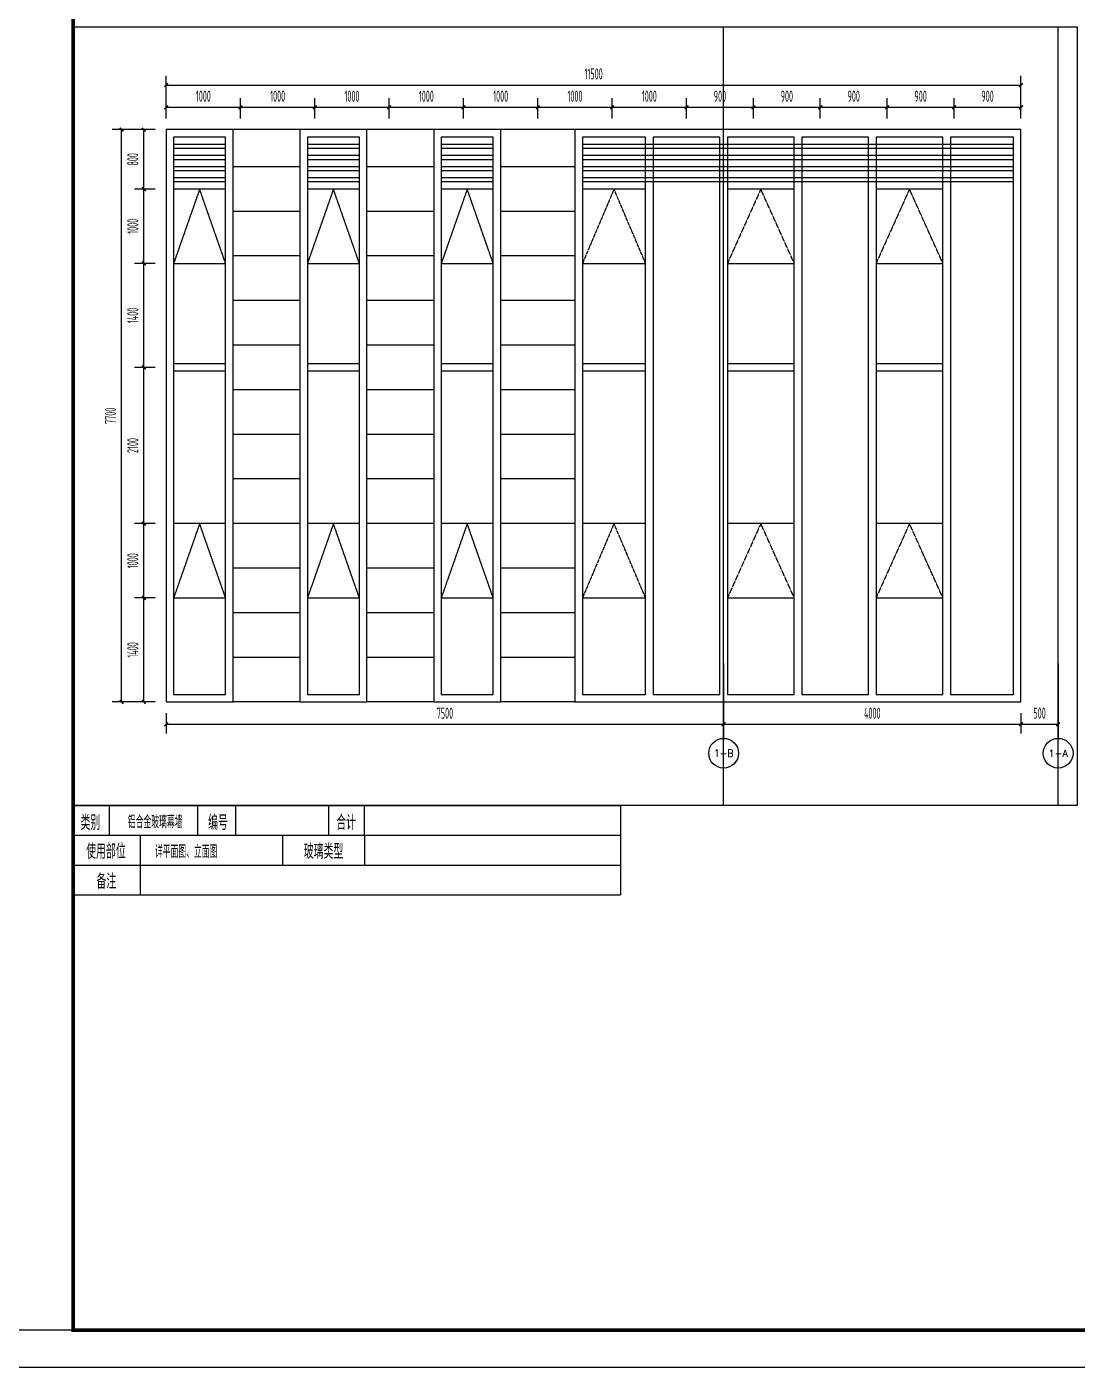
# Model space of a CAD drawing. Header units: millimetres. Extents: x 0 to 84100, y 0 to 29700.
# Drawn here: x 42675 to 56806, y 0 to 18033 of the extents above; entities that cross this region are included whole.
import ezdxf
from ezdxf.enums import TextEntityAlignment as Align

# ---------------------------------------------------------------- set-up
doc = ezdxf.new("R2010")
doc.units = ezdxf.units.MM
doc.linetypes.add('DASH', pattern=[0.35, 0.25, -0.1])
doc.linetypes.add('DOTE', pattern=[2.42, 2, -0.2, 0.02, -0.2])
for name, color, linetype in [('A-ANNO-DIMS2', 94, 'Continuous'), ('A-ANNO-SYMB', 3, 'Continuous'), ('A-AXIS', 1, 'Continuous'), ('A-AXIS-DIMS', 3, 'Continuous'), ('A-AXIS-TEXT', 7, 'Continuous'), ('A-DETL-LIN2', 7, 'Continuous'), ('A-ELEV-HATC', 8, 'Continuous'), ('A-TEXT', 7, 'Continuous'), ('A-WALL-PATT', 252, 'Continuous'), ('A-WIN', 4, 'Continuous'), ('LAYER3', 7, 'Continuous'), ('TEXT', 7, 'Continuous'), ('TITLE', 15, 'Continuous')]:
    doc.layers.add(name, color=color, linetype=linetype)
doc.styles.add('_TCH_AXIS', font='COMPLEX', dxfattribs={"bigfont": 'GBCBIG'})
doc.styles.add('DIM_FONT', font='gbxwxt.shx', dxfattribs={"width": 0.6, "bigfont": 'gbhzfs.shx'})
doc.styles.add('DIM_FONT_T3', font='gbxwxt.shx', dxfattribs={"width": 0.6, "bigfont": 'gbhzfs.shx'})
doc.styles.add('GBstyle', font='gbxwxt.shx', dxfattribs={"width": 0.7, "bigfont": 'gbhzfs.shx'})
doc.dimstyles.new('DIMN50', dxfattribs={"dimscale": 0.5, "dimtxt": 300, "dimasz": 100, "dimexe": 250, "dimexo": 300, "dimgap": 150, "dimtad": 1, "dimdec": 0, "dimzin": 0, "dimdsep": 46, "dimtxsty": 'DIM_FONT', "dimblk": 'ARCHTICK', "dimcen": 0.09, "dimclrt": 7, "dimazin": 2, "dimtfac": 1, "dimtdec": 0, "dimtix": 1, "dimtmove": 2, "dimatfit": 3, "dimfxl": 1, "dimtolj": 1, "dimtzin": 0, "dimarcsym": 0})
doc.dimstyles.new('DIMN50$TCH&&50', dxfattribs={"dimtxt": 150, "dimasz": 50, "dimexe": 125, "dimexo": 150, "dimgap": 75, "dimtad": 1, "dimdec": 0, "dimzin": 0, "dimdsep": 46, "dimtxsty": 'DIM_FONT_T3', "dimblk": 'ARCHTICK', "dimcen": 0.09, "dimclrt": 7, "dimazin": 2, "dimtfac": 1, "dimtdec": 0, "dimtix": 1, "dimtmove": 2, "dimatfit": 3, "dimfxl": 1, "dimtolj": 1, "dimtzin": 0, "dimarcsym": 0})

# ---------------------------------------------------------------- blocks, each defined once
blk = doc.blocks.new('MQBS')
at = {"layer": 'A-ANNO-SYMB'}
for p, q in [((0, 2400), (14720, 2400)), ((0, 2400), (0, 0)), ((14720, 2400), (14720, 0)), ((0, 0), (14720, 0))]:
    blk.add_line(p, q, dxfattribs=at)
at = {"layer": 'LAYER3'}
for p, q in [((968, 2400), (968, 1600)), ((3350, 1600), (3350, 2400)), ((4373, 1600), (4373, 2400)), ((6874, 1600), (6874, 2400)), ((7833, 1599), (7833, 2400)), ((0, 1600), (14720, 1600)), ((1800, 1600), (1800, 800)), ((5642, 800), (5642, 1600)), ((7833, 1600), (7833, 800)), ((0, 800), (14720, 800)), ((1800, 800), (1800, 0))]:
    blk.add_line(p, q, dxfattribs=at)
at = {"layer": 'A-TEXT', "style": 'GBstyle', "width": 0.6}
for s, p in [('铝合金玻璃幕墙', (2205, 1785)), ('详平面图、立面图', (3037, 985))]:
    blk.add_text(s, height=350, dxfattribs=at).set_placement(p, align=Align.CENTER)
at = {"layer": 'TEXT', "color": 3, "style": 'GBstyle', "width": 0.7}
for s, p in [('类别', (461, 1742)), ('编号', (3893, 1742)), ('合计', (7342, 1742)), ('使用部位', (879, 967)), ('玻璃类型', (6734, 967)), ('备注', (890, 161))]:
    blk.add_text(s, height=400, dxfattribs=at).set_placement(p, align=Align.CENTER)
blk = doc.blocks.new('备注2')
at = {"layer": 'TITLE'}
blk.add_lwpolyline([(560286, 307510), (562036, 307510), (562036, 250110), (560286, 250110)], close=True, dxfattribs=at)
blk = doc.blocks.new('A1')
at = {"layer": 'TITLE'}
for points in [[(0, 0), (0, 59400), (-84100, 59400), (-84100, 0)], [(-81600, 58350), (-950, 58450), (-950, 950), (-81600, 1000)], [(-81600, 58350), (-1050, 58350), (-1050, 1050), (-81600, 1000)]]:
    blk.add_lwpolyline(points, close=True, dxfattribs=at)
at = {"layer": 'TITLE', "const_width": 100}
blk.add_lwpolyline([(-1000, 58400), (-81600, 58350), (-81600, 1000), (-1000, 1000)], close=True, dxfattribs=at)
at = {"layer": 'TITLE'}
blk.add_blockref('备注2', (-643636, -249110), dxfattribs=at)
blk = doc.blocks.new('_ArchTick')
at = {"color": 0, "linetype": 'ByBlock', "const_width": 0.4}
blk.add_lwpolyline([(-0.5, -0.5), (0.5, 0.5)], dxfattribs=at)
blk = doc.blocks.new('*D308')
at = {"layer": 'A-ANNO-DIMS2', "color": 0, "lineweight": -2, "ltscale": 10, "transparency": 16777216}
for p, q in [((44400, 10350, 0), (44125, 10350, 0)), ((44250, 8950, 0), (44250, 10350, 0)), ((44400, 8950, 0), (44125, 8950, 0))]:
    blk.add_line(p, q, dxfattribs=at)
at = {"layer": 'Defpoints', "color": 0, "ltscale": 10, "transparency": 16777216}
for p in [(44250, 10350, 0), (44550, 10350, 0), (44550, 8950, 0)]:
    blk.add_point(p, dxfattribs=at)
at = {"layer": 'A-ANNO-DIMS2', "color": 0, "lineweight": -2, "ltscale": 10, "transparency": 16777216, "xscale": 50, "yscale": 50, "zscale": 50}
for p, rotation in [((44250, 10350, 0), 90), ((44250, 8950, 0), 270)]:
    blk.add_blockref('_ArchTick', p, dxfattribs=dict(at, rotation=rotation))
at = {"layer": 'A-ANNO-DIMS2', "color": 7, "ltscale": 10, "transparency": 16777216, "insert": (44100, 9650, 0), "char_height": 150, "attachment_point": 5, "rotation": 90, "style": 'DIM_FONT'}
blk.add_mtext('\\A1;1400', dxfattribs=at)
blk = doc.blocks.new('*D309')
at = {"layer": 'A-ANNO-DIMS2', "color": 0, "lineweight": -2, "ltscale": 10, "transparency": 16777216}
for p, q in [((44400, 11350, 0), (44125, 11350, 0)), ((44250, 10350, 0), (44250, 11350, 0)), ((44400, 10350, 0), (44125, 10350, 0))]:
    blk.add_line(p, q, dxfattribs=at)
at = {"layer": 'Defpoints', "color": 0, "ltscale": 10, "transparency": 16777216}
for p in [(44250, 11350, 0), (44550, 11350, 0), (44550, 10350, 0)]:
    blk.add_point(p, dxfattribs=at)
at = {"layer": 'A-ANNO-DIMS2', "color": 0, "lineweight": -2, "ltscale": 10, "transparency": 16777216, "xscale": 50, "yscale": 50, "zscale": 50}
for p, rotation in [((44250, 11350, 0), 90), ((44250, 10350, 0), 270)]:
    blk.add_blockref('_ArchTick', p, dxfattribs=dict(at, rotation=rotation))
at = {"layer": 'A-ANNO-DIMS2', "color": 7, "ltscale": 10, "transparency": 16777216, "insert": (44100, 10850, 0), "char_height": 150, "attachment_point": 5, "rotation": 90, "style": 'DIM_FONT'}
blk.add_mtext('\\A1;1000', dxfattribs=at)
blk = doc.blocks.new('*D310')
at = {"layer": 'A-ANNO-DIMS2', "color": 0, "lineweight": -2, "ltscale": 10, "transparency": 16777216}
for p, q in [((44400, 13450, 0), (44125, 13450, 0)), ((44250, 11350, 0), (44250, 13450, 0)), ((44400, 11350, 0), (44125, 11350, 0))]:
    blk.add_line(p, q, dxfattribs=at)
at = {"layer": 'Defpoints', "color": 0, "ltscale": 10, "transparency": 16777216}
for p in [(44250, 13450, 0), (44550, 13450, 0), (44550, 11350, 0)]:
    blk.add_point(p, dxfattribs=at)
at = {"layer": 'A-ANNO-DIMS2', "color": 0, "lineweight": -2, "ltscale": 10, "transparency": 16777216, "xscale": 50, "yscale": 50, "zscale": 50}
for p, rotation in [((44250, 13450, 0), 90), ((44250, 11350, 0), 270)]:
    blk.add_blockref('_ArchTick', p, dxfattribs=dict(at, rotation=rotation))
at = {"layer": 'A-ANNO-DIMS2', "color": 7, "ltscale": 10, "transparency": 16777216, "insert": (44100, 12400, 0), "char_height": 150, "attachment_point": 5, "rotation": 90, "style": 'DIM_FONT'}
blk.add_mtext('\\A1;2100', dxfattribs=at)
blk = doc.blocks.new('*D311')
at = {"layer": 'A-ANNO-DIMS2', "color": 0, "lineweight": -2, "ltscale": 10, "transparency": 16777216}
for p, q in [((44400, 14850, 0), (44125, 14850, 0)), ((44250, 13450, 0), (44250, 14850, 0)), ((44400, 13450, 0), (44125, 13450, 0))]:
    blk.add_line(p, q, dxfattribs=at)
at = {"layer": 'Defpoints', "color": 0, "ltscale": 10, "transparency": 16777216}
for p in [(44250, 14850, 0), (44550, 14850, 0), (44550, 13450, 0)]:
    blk.add_point(p, dxfattribs=at)
at = {"layer": 'A-ANNO-DIMS2', "color": 0, "lineweight": -2, "ltscale": 10, "transparency": 16777216, "xscale": 50, "yscale": 50, "zscale": 50}
for p, rotation in [((44250, 14850, 0), 90), ((44250, 13450, 0), 270)]:
    blk.add_blockref('_ArchTick', p, dxfattribs=dict(at, rotation=rotation))
at = {"layer": 'A-ANNO-DIMS2', "color": 7, "ltscale": 10, "transparency": 16777216, "insert": (44100, 14150, 0), "char_height": 150, "attachment_point": 5, "rotation": 90, "style": 'DIM_FONT'}
blk.add_mtext('\\A1;1400', dxfattribs=at)
blk = doc.blocks.new('*D312')
at = {"layer": 'A-ANNO-DIMS2', "color": 0, "lineweight": -2, "ltscale": 10, "transparency": 16777216}
for p, q in [((44400, 15850, 0), (44125, 15850, 0)), ((44250, 14850, 0), (44250, 15850, 0)), ((44400, 14850, 0), (44125, 14850, 0))]:
    blk.add_line(p, q, dxfattribs=at)
at = {"layer": 'Defpoints', "color": 0, "ltscale": 10, "transparency": 16777216}
for p in [(44250, 15850, 0), (44550, 15850, 0), (44550, 14850, 0)]:
    blk.add_point(p, dxfattribs=at)
at = {"layer": 'A-ANNO-DIMS2', "color": 0, "lineweight": -2, "ltscale": 10, "transparency": 16777216, "xscale": 50, "yscale": 50, "zscale": 50}
for p, rotation in [((44250, 15850, 0), 90), ((44250, 14850, 0), 270)]:
    blk.add_blockref('_ArchTick', p, dxfattribs=dict(at, rotation=rotation))
at = {"layer": 'A-ANNO-DIMS2', "color": 7, "ltscale": 10, "transparency": 16777216, "insert": (44100, 15350, 0), "char_height": 150, "attachment_point": 5, "rotation": 90, "style": 'DIM_FONT'}
blk.add_mtext('\\A1;1000', dxfattribs=at)
blk = doc.blocks.new('*D313')
at = {"layer": 'A-ANNO-DIMS2', "color": 0, "lineweight": -2, "ltscale": 10, "transparency": 16777216}
for p, q in [((44400, 16650, 0), (44125, 16650, 0)), ((44250, 15850, 0), (44250, 16650, 0)), ((44400, 15850, 0), (44125, 15850, 0))]:
    blk.add_line(p, q, dxfattribs=at)
at = {"layer": 'Defpoints', "color": 0, "ltscale": 10, "transparency": 16777216}
for p in [(44250, 16650, 0), (44550, 16650, 0), (44550, 15850, 0)]:
    blk.add_point(p, dxfattribs=at)
at = {"layer": 'A-ANNO-DIMS2', "color": 0, "lineweight": -2, "ltscale": 10, "transparency": 16777216, "xscale": 50, "yscale": 50, "zscale": 50}
for p, rotation in [((44250, 16650, 0), 90), ((44250, 15850, 0), 270)]:
    blk.add_blockref('_ArchTick', p, dxfattribs=dict(at, rotation=rotation))
at = {"layer": 'A-ANNO-DIMS2', "color": 7, "ltscale": 10, "transparency": 16777216, "insert": (44100, 16250, 0), "char_height": 150, "attachment_point": 5, "rotation": 90, "style": 'DIM_FONT'}
blk.add_mtext('\\A1;800', dxfattribs=at)
blk = doc.blocks.new('*D314')
at = {"layer": 'A-ANNO-DIMS2', "color": 0, "lineweight": -2, "ltscale": 10, "transparency": 16777216}
for p, q in [((44400, 16650, 0), (43825, 16650, 0)), ((43950, 8950, 0), (43950, 16650, 0)), ((44400, 8950, 0), (43825, 8950, 0))]:
    blk.add_line(p, q, dxfattribs=at)
at = {"layer": 'Defpoints', "color": 0, "ltscale": 10, "transparency": 16777216}
for p in [(43950, 16650, 0), (44550, 16650, 0), (44550, 8950, 0)]:
    blk.add_point(p, dxfattribs=at)
at = {"layer": 'A-ANNO-DIMS2', "color": 0, "lineweight": -2, "ltscale": 10, "transparency": 16777216, "xscale": 50, "yscale": 50, "zscale": 50}
for p, rotation in [((43950, 16650, 0), 90), ((43950, 8950, 0), 270)]:
    blk.add_blockref('_ArchTick', p, dxfattribs=dict(at, rotation=rotation))
at = {"layer": 'A-ANNO-DIMS2', "color": 7, "ltscale": 10, "transparency": 16777216, "insert": (43800, 12800, 0), "char_height": 150, "attachment_point": 5, "rotation": 90, "style": 'DIM_FONT'}
blk.add_mtext('\\A1;7700', dxfattribs=at)
blk = doc.blocks.new('*D315')
at = {"layer": 'A-ANNO-DIMS2', "color": 0, "lineweight": -2, "ltscale": 10, "transparency": 16777216}
for p, q in [((44550, 16800, 0), (44550, 17075, 0)), ((45550, 16800, 0), (45550, 17075, 0)), ((44550, 16950, 0), (45550, 16950, 0))]:
    blk.add_line(p, q, dxfattribs=at)
at = {"layer": 'Defpoints', "color": 0, "ltscale": 10, "transparency": 16777216}
for p in [(45550, 16950, 0), (44550, 16650, 0), (45550, 16650, 0)]:
    blk.add_point(p, dxfattribs=at)
at = {"layer": 'A-ANNO-DIMS2', "color": 0, "lineweight": -2, "ltscale": 10, "transparency": 16777216, "xscale": 50, "yscale": 50, "zscale": 50, "rotation": 180}
blk.add_blockref('_ArchTick', (44550, 16950, 0), dxfattribs=at)
at = {"layer": 'A-ANNO-DIMS2', "color": 0, "lineweight": -2, "ltscale": 10, "transparency": 16777216, "xscale": 50, "yscale": 50, "zscale": 50}
blk.add_blockref('_ArchTick', (45550, 16950, 0), dxfattribs=at)
at = {"layer": 'A-ANNO-DIMS2', "color": 7, "ltscale": 10, "transparency": 16777216, "insert": (45050, 17100, 0), "char_height": 150, "attachment_point": 5, "style": 'DIM_FONT'}
blk.add_mtext('\\A1;1000', dxfattribs=at)
blk = doc.blocks.new('*D316')
at = {"layer": 'A-ANNO-DIMS2', "color": 0, "lineweight": -2, "ltscale": 10, "transparency": 16777216}
for p, q in [((45550, 16800, 0), (45550, 17075, 0)), ((46550, 16800, 0), (46550, 17075, 0)), ((45550, 16950, 0), (46550, 16950, 0))]:
    blk.add_line(p, q, dxfattribs=at)
at = {"layer": 'Defpoints', "color": 0, "ltscale": 10, "transparency": 16777216}
for p in [(46550, 16950, 0), (45550, 16650, 0), (46550, 16650, 0)]:
    blk.add_point(p, dxfattribs=at)
at = {"layer": 'A-ANNO-DIMS2', "color": 0, "lineweight": -2, "ltscale": 10, "transparency": 16777216, "xscale": 50, "yscale": 50, "zscale": 50, "rotation": 180}
blk.add_blockref('_ArchTick', (45550, 16950, 0), dxfattribs=at)
at = {"layer": 'A-ANNO-DIMS2', "color": 0, "lineweight": -2, "ltscale": 10, "transparency": 16777216, "xscale": 50, "yscale": 50, "zscale": 50}
blk.add_blockref('_ArchTick', (46550, 16950, 0), dxfattribs=at)
at = {"layer": 'A-ANNO-DIMS2', "color": 7, "ltscale": 10, "transparency": 16777216, "insert": (46050, 17100, 0), "char_height": 150, "attachment_point": 5, "style": 'DIM_FONT'}
blk.add_mtext('\\A1;1000', dxfattribs=at)
blk = doc.blocks.new('*D317')
at = {"layer": 'A-ANNO-DIMS2', "color": 0, "lineweight": -2, "ltscale": 10, "transparency": 16777216}
for p, q in [((46550, 16800, 0), (46550, 17075, 0)), ((47550, 16800, 0), (47550, 17075, 0)), ((46550, 16950, 0), (47550, 16950, 0))]:
    blk.add_line(p, q, dxfattribs=at)
at = {"layer": 'Defpoints', "color": 0, "ltscale": 10, "transparency": 16777216}
for p in [(47550, 16950, 0), (46550, 16650, 0), (47550, 16650, 0)]:
    blk.add_point(p, dxfattribs=at)
at = {"layer": 'A-ANNO-DIMS2', "color": 0, "lineweight": -2, "ltscale": 10, "transparency": 16777216, "xscale": 50, "yscale": 50, "zscale": 50, "rotation": 180}
blk.add_blockref('_ArchTick', (46550, 16950, 0), dxfattribs=at)
at = {"layer": 'A-ANNO-DIMS2', "color": 0, "lineweight": -2, "ltscale": 10, "transparency": 16777216, "xscale": 50, "yscale": 50, "zscale": 50}
blk.add_blockref('_ArchTick', (47550, 16950, 0), dxfattribs=at)
at = {"layer": 'A-ANNO-DIMS2', "color": 7, "ltscale": 10, "transparency": 16777216, "insert": (47050, 17100, 0), "char_height": 150, "attachment_point": 5, "style": 'DIM_FONT'}
blk.add_mtext('\\A1;1000', dxfattribs=at)
blk = doc.blocks.new('*D318')
at = {"layer": 'A-ANNO-DIMS2', "color": 0, "lineweight": -2, "ltscale": 10, "transparency": 16777216}
for p, q in [((47550, 16800, 0), (47550, 17075, 0)), ((48550, 16800, 0), (48550, 17075, 0)), ((47550, 16950, 0), (48550, 16950, 0))]:
    blk.add_line(p, q, dxfattribs=at)
at = {"layer": 'Defpoints', "color": 0, "ltscale": 10, "transparency": 16777216}
for p in [(48550, 16950, 0), (47550, 16650, 0), (48550, 16650, 0)]:
    blk.add_point(p, dxfattribs=at)
at = {"layer": 'A-ANNO-DIMS2', "color": 0, "lineweight": -2, "ltscale": 10, "transparency": 16777216, "xscale": 50, "yscale": 50, "zscale": 50, "rotation": 180}
blk.add_blockref('_ArchTick', (47550, 16950, 0), dxfattribs=at)
at = {"layer": 'A-ANNO-DIMS2', "color": 0, "lineweight": -2, "ltscale": 10, "transparency": 16777216, "xscale": 50, "yscale": 50, "zscale": 50}
blk.add_blockref('_ArchTick', (48550, 16950, 0), dxfattribs=at)
at = {"layer": 'A-ANNO-DIMS2', "color": 7, "ltscale": 10, "transparency": 16777216, "insert": (48050, 17100, 0), "char_height": 150, "attachment_point": 5, "style": 'DIM_FONT'}
blk.add_mtext('\\A1;1000', dxfattribs=at)
blk = doc.blocks.new('*D319')
at = {"layer": 'A-ANNO-DIMS2', "color": 0, "lineweight": -2, "ltscale": 10, "transparency": 16777216}
for p, q in [((48550, 16800, 0), (48550, 17075, 0)), ((49550, 16800, 0), (49550, 17075, 0)), ((48550, 16950, 0), (49550, 16950, 0))]:
    blk.add_line(p, q, dxfattribs=at)
at = {"layer": 'Defpoints', "color": 0, "ltscale": 10, "transparency": 16777216}
for p in [(49550, 16950, 0), (48550, 16650, 0), (49550, 16650, 0)]:
    blk.add_point(p, dxfattribs=at)
at = {"layer": 'A-ANNO-DIMS2', "color": 0, "lineweight": -2, "ltscale": 10, "transparency": 16777216, "xscale": 50, "yscale": 50, "zscale": 50, "rotation": 180}
blk.add_blockref('_ArchTick', (48550, 16950, 0), dxfattribs=at)
at = {"layer": 'A-ANNO-DIMS2', "color": 0, "lineweight": -2, "ltscale": 10, "transparency": 16777216, "xscale": 50, "yscale": 50, "zscale": 50}
blk.add_blockref('_ArchTick', (49550, 16950, 0), dxfattribs=at)
at = {"layer": 'A-ANNO-DIMS2', "color": 7, "ltscale": 10, "transparency": 16777216, "insert": (49050, 17100, 0), "char_height": 150, "attachment_point": 5, "style": 'DIM_FONT'}
blk.add_mtext('\\A1;1000', dxfattribs=at)
blk = doc.blocks.new('*D320')
at = {"layer": 'A-ANNO-DIMS2', "color": 0, "lineweight": -2, "ltscale": 10, "transparency": 16777216}
for p, q in [((49550, 16800, 0), (49550, 17075, 0)), ((50550, 16800, 0), (50550, 17075, 0)), ((49550, 16950, 0), (50550, 16950, 0))]:
    blk.add_line(p, q, dxfattribs=at)
at = {"layer": 'Defpoints', "color": 0, "ltscale": 10, "transparency": 16777216}
for p in [(50550, 16950, 0), (49550, 16650, 0), (50550, 16650, 0)]:
    blk.add_point(p, dxfattribs=at)
at = {"layer": 'A-ANNO-DIMS2', "color": 0, "lineweight": -2, "ltscale": 10, "transparency": 16777216, "xscale": 50, "yscale": 50, "zscale": 50, "rotation": 180}
blk.add_blockref('_ArchTick', (49550, 16950, 0), dxfattribs=at)
at = {"layer": 'A-ANNO-DIMS2', "color": 0, "lineweight": -2, "ltscale": 10, "transparency": 16777216, "xscale": 50, "yscale": 50, "zscale": 50}
blk.add_blockref('_ArchTick', (50550, 16950, 0), dxfattribs=at)
at = {"layer": 'A-ANNO-DIMS2', "color": 7, "ltscale": 10, "transparency": 16777216, "insert": (50050, 17100, 0), "char_height": 150, "attachment_point": 5, "style": 'DIM_FONT'}
blk.add_mtext('\\A1;1000', dxfattribs=at)
blk = doc.blocks.new('*D321')
at = {"layer": 'A-ANNO-DIMS2', "color": 0, "lineweight": -2, "ltscale": 10, "transparency": 16777216}
for p, q in [((50550, 16800, 0), (50550, 17075, 0)), ((51550, 16800, 0), (51550, 17075, 0)), ((50550, 16950, 0), (51550, 16950, 0))]:
    blk.add_line(p, q, dxfattribs=at)
at = {"layer": 'Defpoints', "color": 0, "ltscale": 10, "transparency": 16777216}
for p in [(51550, 16950, 0), (50550, 16650, 0), (51550, 16650, 0)]:
    blk.add_point(p, dxfattribs=at)
at = {"layer": 'A-ANNO-DIMS2', "color": 0, "lineweight": -2, "ltscale": 10, "transparency": 16777216, "xscale": 50, "yscale": 50, "zscale": 50, "rotation": 180}
blk.add_blockref('_ArchTick', (50550, 16950, 0), dxfattribs=at)
at = {"layer": 'A-ANNO-DIMS2', "color": 0, "lineweight": -2, "ltscale": 10, "transparency": 16777216, "xscale": 50, "yscale": 50, "zscale": 50}
blk.add_blockref('_ArchTick', (51550, 16950, 0), dxfattribs=at)
at = {"layer": 'A-ANNO-DIMS2', "color": 7, "ltscale": 10, "transparency": 16777216, "insert": (51050, 17100, 0), "char_height": 150, "attachment_point": 5, "style": 'DIM_FONT'}
blk.add_mtext('\\A1;1000', dxfattribs=at)
blk = doc.blocks.new('*D322')
at = {"layer": 'A-ANNO-DIMS2', "color": 0, "lineweight": -2, "ltscale": 10, "transparency": 16777216}
for p, q in [((51550, 16800, 0), (51550, 17075, 0)), ((52450, 16800, 0), (52450, 17075, 0)), ((51550, 16950, 0), (52450, 16950, 0))]:
    blk.add_line(p, q, dxfattribs=at)
at = {"layer": 'Defpoints', "color": 0, "ltscale": 10, "transparency": 16777216}
for p in [(52450, 16950, 0), (51550, 16650, 0), (52450, 16650, 0)]:
    blk.add_point(p, dxfattribs=at)
at = {"layer": 'A-ANNO-DIMS2', "color": 0, "lineweight": -2, "ltscale": 10, "transparency": 16777216, "xscale": 50, "yscale": 50, "zscale": 50, "rotation": 180}
blk.add_blockref('_ArchTick', (51550, 16950, 0), dxfattribs=at)
at = {"layer": 'A-ANNO-DIMS2', "color": 0, "lineweight": -2, "ltscale": 10, "transparency": 16777216, "xscale": 50, "yscale": 50, "zscale": 50}
blk.add_blockref('_ArchTick', (52450, 16950, 0), dxfattribs=at)
at = {"layer": 'A-ANNO-DIMS2', "color": 7, "ltscale": 10, "transparency": 16777216, "insert": (52000, 17100, 0), "char_height": 150, "attachment_point": 5, "style": 'DIM_FONT'}
blk.add_mtext('\\A1;900', dxfattribs=at)
blk = doc.blocks.new('*D323')
at = {"layer": 'A-ANNO-DIMS2', "color": 0, "lineweight": -2, "ltscale": 10, "transparency": 16777216}
for p, q in [((52450, 16800, 0), (52450, 17075, 0)), ((53350, 16800, 0), (53350, 17075, 0)), ((52450, 16950, 0), (53350, 16950, 0))]:
    blk.add_line(p, q, dxfattribs=at)
at = {"layer": 'Defpoints', "color": 0, "ltscale": 10, "transparency": 16777216}
for p in [(53350, 16950, 0), (52450, 16650, 0), (53350, 16650, 0)]:
    blk.add_point(p, dxfattribs=at)
at = {"layer": 'A-ANNO-DIMS2', "color": 0, "lineweight": -2, "ltscale": 10, "transparency": 16777216, "xscale": 50, "yscale": 50, "zscale": 50, "rotation": 180}
blk.add_blockref('_ArchTick', (52450, 16950, 0), dxfattribs=at)
at = {"layer": 'A-ANNO-DIMS2', "color": 0, "lineweight": -2, "ltscale": 10, "transparency": 16777216, "xscale": 50, "yscale": 50, "zscale": 50}
blk.add_blockref('_ArchTick', (53350, 16950, 0), dxfattribs=at)
at = {"layer": 'A-ANNO-DIMS2', "color": 7, "ltscale": 10, "transparency": 16777216, "insert": (52900, 17100, 0), "char_height": 150, "attachment_point": 5, "style": 'DIM_FONT'}
blk.add_mtext('\\A1;900', dxfattribs=at)
blk = doc.blocks.new('*D324')
at = {"layer": 'A-ANNO-DIMS2', "color": 0, "lineweight": -2, "ltscale": 10, "transparency": 16777216}
for p, q in [((53350, 16800, 0), (53350, 17075, 0)), ((54250, 16800, 0), (54250, 17075, 0)), ((53350, 16950, 0), (54250, 16950, 0))]:
    blk.add_line(p, q, dxfattribs=at)
at = {"layer": 'Defpoints', "color": 0, "ltscale": 10, "transparency": 16777216}
for p in [(54250, 16950, 0), (53350, 16650, 0), (54250, 16650, 0)]:
    blk.add_point(p, dxfattribs=at)
at = {"layer": 'A-ANNO-DIMS2', "color": 0, "lineweight": -2, "ltscale": 10, "transparency": 16777216, "xscale": 50, "yscale": 50, "zscale": 50, "rotation": 180}
blk.add_blockref('_ArchTick', (53350, 16950, 0), dxfattribs=at)
at = {"layer": 'A-ANNO-DIMS2', "color": 0, "lineweight": -2, "ltscale": 10, "transparency": 16777216, "xscale": 50, "yscale": 50, "zscale": 50}
blk.add_blockref('_ArchTick', (54250, 16950, 0), dxfattribs=at)
at = {"layer": 'A-ANNO-DIMS2', "color": 7, "ltscale": 10, "transparency": 16777216, "insert": (53800, 17100, 0), "char_height": 150, "attachment_point": 5, "style": 'DIM_FONT'}
blk.add_mtext('\\A1;900', dxfattribs=at)
blk = doc.blocks.new('*D325')
at = {"layer": 'A-ANNO-DIMS2', "color": 0, "lineweight": -2, "ltscale": 10, "transparency": 16777216}
for p, q in [((54250, 16800, 0), (54250, 17075, 0)), ((55150, 16800, 0), (55150, 17075, 0)), ((54250, 16950, 0), (55150, 16950, 0))]:
    blk.add_line(p, q, dxfattribs=at)
at = {"layer": 'Defpoints', "color": 0, "ltscale": 10, "transparency": 16777216}
for p in [(55150, 16950, 0), (54250, 16650, 0), (55150, 16650, 0)]:
    blk.add_point(p, dxfattribs=at)
at = {"layer": 'A-ANNO-DIMS2', "color": 0, "lineweight": -2, "ltscale": 10, "transparency": 16777216, "xscale": 50, "yscale": 50, "zscale": 50, "rotation": 180}
blk.add_blockref('_ArchTick', (54250, 16950, 0), dxfattribs=at)
at = {"layer": 'A-ANNO-DIMS2', "color": 0, "lineweight": -2, "ltscale": 10, "transparency": 16777216, "xscale": 50, "yscale": 50, "zscale": 50}
blk.add_blockref('_ArchTick', (55150, 16950, 0), dxfattribs=at)
at = {"layer": 'A-ANNO-DIMS2', "color": 7, "ltscale": 10, "transparency": 16777216, "insert": (54700, 17100, 0), "char_height": 150, "attachment_point": 5, "style": 'DIM_FONT'}
blk.add_mtext('\\A1;900', dxfattribs=at)
blk = doc.blocks.new('*D326')
at = {"layer": 'A-ANNO-DIMS2', "color": 0, "lineweight": -2, "ltscale": 10, "transparency": 16777216}
for p, q in [((55150, 16800, 0), (55150, 17075, 0)), ((56050, 16800, 0), (56050, 17075, 0)), ((55150, 16950, 0), (56050, 16950, 0))]:
    blk.add_line(p, q, dxfattribs=at)
at = {"layer": 'Defpoints', "color": 0, "ltscale": 10, "transparency": 16777216}
for p in [(56050, 16950, 0), (55150, 16650, 0), (56050, 16650, 0)]:
    blk.add_point(p, dxfattribs=at)
at = {"layer": 'A-ANNO-DIMS2', "color": 0, "lineweight": -2, "ltscale": 10, "transparency": 16777216, "xscale": 50, "yscale": 50, "zscale": 50, "rotation": 180}
blk.add_blockref('_ArchTick', (55150, 16950, 0), dxfattribs=at)
at = {"layer": 'A-ANNO-DIMS2', "color": 0, "lineweight": -2, "ltscale": 10, "transparency": 16777216, "xscale": 50, "yscale": 50, "zscale": 50}
blk.add_blockref('_ArchTick', (56050, 16950, 0), dxfattribs=at)
at = {"layer": 'A-ANNO-DIMS2', "color": 7, "ltscale": 10, "transparency": 16777216, "insert": (55600, 17100, 0), "char_height": 150, "attachment_point": 5, "style": 'DIM_FONT'}
blk.add_mtext('\\A1;900', dxfattribs=at)
blk = doc.blocks.new('*D327')
at = {"layer": 'A-ANNO-DIMS2', "color": 0, "lineweight": -2, "ltscale": 10, "transparency": 16777216}
for p, q in [((44550, 16800, 0), (44550, 17375, 0)), ((56050, 16800, 0), (56050, 17375, 0)), ((44550, 17250, 0), (56050, 17250, 0))]:
    blk.add_line(p, q, dxfattribs=at)
at = {"layer": 'Defpoints', "color": 0, "ltscale": 10, "transparency": 16777216}
for p in [(56050, 17250, 0), (44550, 16650, 0), (56050, 16650, 0)]:
    blk.add_point(p, dxfattribs=at)
at = {"layer": 'A-ANNO-DIMS2', "color": 0, "lineweight": -2, "ltscale": 10, "transparency": 16777216, "xscale": 50, "yscale": 50, "zscale": 50, "rotation": 180}
blk.add_blockref('_ArchTick', (44550, 17250, 0), dxfattribs=at)
at = {"layer": 'A-ANNO-DIMS2', "color": 0, "lineweight": -2, "ltscale": 10, "transparency": 16777216, "xscale": 50, "yscale": 50, "zscale": 50}
blk.add_blockref('_ArchTick', (56050, 17250, 0), dxfattribs=at)
at = {"layer": 'A-ANNO-DIMS2', "color": 7, "ltscale": 10, "transparency": 16777216, "insert": (50300, 17400, 0), "char_height": 150, "attachment_point": 5, "style": 'DIM_FONT'}
blk.add_mtext('\\A1;11500', dxfattribs=at)
blk = doc.blocks.new('*D389')
at = {"layer": 'A-ANNO-DIMS2', "color": 0, "lineweight": -2, "ltscale": 10, "transparency": 16777216}
for p, q in [((56050, 8800), (56050, 8525)), ((56550, 8800), (56550, 8525)), ((56050, 8650), (56550, 8650))]:
    blk.add_line(p, q, dxfattribs=at)
at = {"layer": 'Defpoints', "color": 0, "ltscale": 10, "transparency": 16777216}
for p in [(56050, 8950), (56550, 8950), (56550, 8650)]:
    blk.add_point(p, dxfattribs=at)
at = {"layer": 'A-ANNO-DIMS2', "color": 0, "lineweight": -2, "ltscale": 10, "transparency": 16777216, "xscale": 50, "yscale": 50, "zscale": 50, "rotation": 180}
blk.add_blockref('_ArchTick', (56050, 8650), dxfattribs=at)
at = {"layer": 'A-ANNO-DIMS2', "color": 0, "lineweight": -2, "ltscale": 10, "transparency": 16777216, "xscale": 50, "yscale": 50, "zscale": 50}
blk.add_blockref('_ArchTick', (56550, 8650), dxfattribs=at)
at = {"layer": 'A-ANNO-DIMS2', "color": 7, "ltscale": 10, "transparency": 16777216, "insert": (56300, 8800), "char_height": 150, "attachment_point": 5, "style": 'DIM_FONT_T3'}
blk.add_mtext('\\A1;500', dxfattribs=at)
blk = doc.blocks.new('*D390')
at = {"layer": 'A-ANNO-DIMS2', "color": 0, "lineweight": -2, "ltscale": 10, "transparency": 16777216}
for p, q in [((52050, 8800), (52050, 8525)), ((56050, 8800), (56050, 8525)), ((52050, 8650), (56050, 8650))]:
    blk.add_line(p, q, dxfattribs=at)
at = {"layer": 'Defpoints', "color": 0, "ltscale": 10, "transparency": 16777216}
for p in [(52050, 8950), (56050, 8950), (56050, 8650)]:
    blk.add_point(p, dxfattribs=at)
at = {"layer": 'A-ANNO-DIMS2', "color": 0, "lineweight": -2, "ltscale": 10, "transparency": 16777216, "xscale": 50, "yscale": 50, "zscale": 50, "rotation": 180}
blk.add_blockref('_ArchTick', (52050, 8650), dxfattribs=at)
at = {"layer": 'A-ANNO-DIMS2', "color": 0, "lineweight": -2, "ltscale": 10, "transparency": 16777216, "xscale": 50, "yscale": 50, "zscale": 50}
blk.add_blockref('_ArchTick', (56050, 8650), dxfattribs=at)
at = {"layer": 'A-ANNO-DIMS2', "color": 7, "ltscale": 10, "transparency": 16777216, "insert": (54050, 8800), "char_height": 150, "attachment_point": 5, "style": 'DIM_FONT_T3'}
blk.add_mtext('\\A1;4000', dxfattribs=at)
blk = doc.blocks.new('*D391')
at = {"layer": 'A-ANNO-DIMS2', "color": 0, "lineweight": -2, "ltscale": 10, "transparency": 16777216}
for p, q in [((44550, 8800), (44550, 8525)), ((52050, 8800), (52050, 8525)), ((44550, 8650), (52050, 8650))]:
    blk.add_line(p, q, dxfattribs=at)
at = {"layer": 'Defpoints', "color": 0, "ltscale": 10, "transparency": 16777216}
for p in [(44550, 8950), (52050, 8950), (52050, 8650)]:
    blk.add_point(p, dxfattribs=at)
at = {"layer": 'A-ANNO-DIMS2', "color": 0, "lineweight": -2, "ltscale": 10, "transparency": 16777216, "xscale": 50, "yscale": 50, "zscale": 50, "rotation": 180}
blk.add_blockref('_ArchTick', (44550, 8650), dxfattribs=at)
at = {"layer": 'A-ANNO-DIMS2', "color": 0, "lineweight": -2, "ltscale": 10, "transparency": 16777216, "xscale": 50, "yscale": 50, "zscale": 50}
blk.add_blockref('_ArchTick', (52050, 8650), dxfattribs=at)
at = {"layer": 'A-ANNO-DIMS2', "color": 7, "ltscale": 10, "transparency": 16777216, "insert": (48300, 8800), "char_height": 150, "attachment_point": 5, "style": 'DIM_FONT_T3'}
blk.add_mtext('\\A1;7500', dxfattribs=at)

msp = doc.modelspace()

# ---------------------------------------------------------------- linework, layer by layer
at = {"layer": 'A-AXIS', "linetype": 'DOTE', "ltscale": 5}
for p, q in [((52050, 7556.2, 0), (52050, 18033.3, 0)), ((56550, 7556.2, 0), (56550, 18033.3, 0))]:
    msp.add_line(p, q, dxfattribs=at)
at = {"layer": 'A-AXIS-DIMS'}
for p, q in [((52050, 9469.3, 0), (52050, 8460.2, 0)), ((56550, 9469.3, 0), (56550, 8460.2, 0))]:
    msp.add_line(p, q, dxfattribs=at)
for centre in [(52050, 8260.2), (56550, 8260.2)]:
    msp.add_circle(centre, 200, dxfattribs=at)
at = {"layer": 'A-DETL-LIN2'}
msp.add_lwpolyline([(43300, 18033.3), (56806.2, 18033.3), (56806.2, 7556.2), (43300, 7556.2)], close=True, dxfattribs=at)
at = {"layer": 'A-ELEV-HATC'}
for p, q in [((46350, 16650, 0), (45450, 16650, 0)), ((48150, 16650, 0), (47250, 16650, 0)), ((50050, 16650, 0), (49050, 16650, 0)), ((46350, 16150, 0), (45450, 16150, 0)), ((48150, 16150, 0), (47250, 16150, 0)), ((50050, 16150, 0), (49050, 16150, 0)), ((46350, 15550, 0), (45450, 15550, 0)), ((48150, 15550, 0), (47250, 15550, 0)), ((50050, 15550, 0), (49050, 15550, 0)), ((46350, 14950, 0), (45450, 14950, 0)), ((48150, 14950, 0), (47250, 14950, 0)), ((50050, 14950, 0), (49050, 14950, 0)), ((46350, 14350, 0), (45450, 14350, 0)), ((48150, 14350, 0), (47250, 14350, 0)), ((50050, 14350, 0), (49050, 14350, 0)), ((46350, 13750, 0), (45450, 13750, 0)), ((48150, 13750, 0), (47250, 13750, 0)), ((50050, 13750, 0), (49050, 13750, 0)), ((46350, 13150, 0), (45450, 13150, 0)), ((48150, 13150, 0), (47250, 13150, 0)), ((50050, 13150, 0), (49050, 13150, 0)), ((46350, 12550, 0), (45450, 12550, 0)), ((48150, 12550, 0), (47250, 12550, 0)), ((50050, 12550, 0), (49050, 12550, 0)), ((46350, 11950, 0), (45450, 11950, 0)), ((48150, 11950, 0), (47250, 11950, 0)), ((50050, 11950, 0), (49050, 11950, 0)), ((46350, 11350, 0), (45450, 11350, 0)), ((48150, 11350, 0), (47250, 11350, 0)), ((50050, 11350, 0), (49050, 11350, 0)), ((46350, 10750, 0), (45450, 10750, 0)), ((48150, 10750, 0), (47250, 10750, 0)), ((50050, 10750, 0), (49050, 10750, 0)), ((46350, 10150, 0), (45450, 10150, 0)), ((48150, 10150, 0), (47250, 10150, 0)), ((50050, 10150, 0), (49050, 10150, 0)), ((46350, 9550, 0), (45450, 9550, 0)), ((48150, 9550, 0), (47250, 9550, 0)), ((50050, 9550, 0), (49050, 9550, 0)), ((46350, 8950, 0), (45450, 8950, 0)), ((48150, 8950, 0), (47250, 8950, 0)), ((50050, 8950, 0), (49050, 8950, 0))]:
    msp.add_line(p, q, dxfattribs=at)
at = {"layer": 'A-WIN'}
for p, q in [((45350, 13500, 0), (44650, 13500, 0)), ((45350, 13400, 0), (44650, 13400, 0)), ((47150, 13500, 0), (46450, 13500, 0)), ((47150, 13400, 0), (46450, 13400, 0)), ((48950, 13500, 0), (48250, 13500, 0)), ((48950, 13400, 0), (48250, 13400, 0)), ((51000, 13500, 0), (50150, 13500, 0)), ((51000, 13400, 0), (50150, 13400, 0)), ((53000, 13500, 0), (52100, 13500, 0)), ((53000, 13400, 0), (52100, 13400, 0)), ((55000, 13500, 0), (54100, 13500, 0)), ((55000, 13400, 0), (54100, 13400, 0))]:
    msp.add_line(p, q, dxfattribs=at)
at = {"layer": 'A-WIN', "elevation": 0}
for points in [[(45450, 16650), (44550, 16650), (44550, 8950), (45450, 8950)], [(47250, 16650), (46350, 16650), (46350, 8950), (47250, 8950)], [(49050, 16650), (48150, 16650), (48150, 8950), (49050, 8950)], [(56050, 16650), (50050, 16650), (50050, 8950), (56050, 8950)], [(45350, 16550), (44650, 16550), (44650, 9050), (45350, 9050)], [(45350, 16450), (44650, 16450), (44650, 16400), (45350, 16400)], [(47150, 16550), (46450, 16550), (46450, 9050), (47150, 9050)], [(47150, 16450), (46450, 16450), (46450, 16400), (47150, 16400)], [(48950, 16550), (48250, 16550), (48250, 9050), (48950, 9050)], [(48950, 16450), (48250, 16450), (48250, 16400), (48950, 16400)], [(51000, 16550), (50150, 16550), (50150, 9050), (51000, 9050)], [(55950, 16450), (50150, 16450), (50150, 16400), (55950, 16400)], [(52000, 16550), (51100, 16550), (51100, 9050), (52000, 9050)], [(53000, 16550), (52100, 16550), (52100, 9050), (53000, 9050)], [(54000, 16550), (53100, 16550), (53100, 9050), (54000, 9050)], [(55000, 16550), (54100, 16550), (54100, 9050), (55000, 9050)], [(55950, 16550), (55100, 16550), (55100, 9050), (55950, 9050)], [(45350, 16300), (44650, 16300), (44650, 16250), (45350, 16250)], [(47150, 16300), (46450, 16300), (46450, 16250), (47150, 16250)], [(48950, 16300), (48250, 16300), (48250, 16250), (48950, 16250)], [(55950, 16300), (50150, 16300), (50150, 16250), (55950, 16250)], [(45350, 16150), (44650, 16150), (44650, 16100), (45350, 16100)], [(47150, 16150), (46450, 16150), (46450, 16100), (47150, 16100)], [(48950, 16150), (48250, 16150), (48250, 16100), (48950, 16100)], [(55950, 16150), (50150, 16150), (50150, 16100), (55950, 16100)], [(45350, 16000), (44650, 16000), (44650, 15950), (45350, 15950)], [(47150, 16000), (46450, 16000), (46450, 15950), (47150, 15950)], [(48950, 16000), (48250, 16000), (48250, 15950), (48950, 15950)], [(55950, 16000), (50150, 16000), (50150, 15950), (55950, 15950)], [(45350, 15850), (44650, 15850), (44650, 14850), (45350, 14850)], [(47150, 15850), (46450, 15850), (46450, 14850), (47150, 14850)], [(48950, 15850), (48250, 15850), (48250, 14850), (48950, 14850)], [(51000, 15850), (50150, 15850), (50150, 14850), (51000, 14850)], [(53000, 15850), (52100, 15850), (52100, 14850), (53000, 14850)], [(55000, 15850), (54100, 15850), (54100, 14850), (55000, 14850)], [(45350, 11350), (44650, 11350), (44650, 10350), (45350, 10350)], [(47150, 11350), (46450, 11350), (46450, 10350), (47150, 10350)], [(48950, 11350), (48250, 11350), (48250, 10350), (48950, 10350)], [(51000, 11350), (50150, 11350), (50150, 10350), (51000, 10350)], [(53000, 11350), (52100, 11350), (52100, 10350), (53000, 10350)], [(55000, 11350), (54100, 11350), (54100, 10350), (55000, 10350)]]:
    msp.add_lwpolyline(points, close=True, dxfattribs=at)
at = {"layer": 'A-WIN', "linetype": 'DASH', "elevation": 0}
for points in [[(45350, 14850), (45000, 15850), (44650, 14850)], [(47150, 14850), (46800, 15850), (46450, 14850)], [(48950, 14850), (48600, 15850), (48250, 14850)], [(51000, 14850), (50575, 15850), (50150, 14850)], [(53000, 14850), (52550, 15850), (52100, 14850)], [(55000, 14850), (54550, 15850), (54100, 14850)], [(45350, 10350), (45000, 11350), (44650, 10350)], [(47150, 10350), (46800, 11350), (46450, 10350)], [(48950, 10350), (48600, 11350), (48250, 10350)], [(51000, 10350), (50575, 11350), (50150, 10350)], [(53000, 10350), (52550, 11350), (52100, 10350)], [(55000, 10350), (54550, 11350), (54100, 10350)]]:
    msp.add_lwpolyline(points, dxfattribs=at)

# ---------------------------------------------------------------- block references
at = {"layer": 'A-WALL-PATT', "xscale": 0.5, "yscale": 0.5, "zscale": 0.5}
msp.add_blockref('MQBS', (43300, 6356.2), dxfattribs=at)
at = {"layer": 'TITLE', "xscale": 0.5, "yscale": 0.5, "zscale": 0.5}
msp.add_blockref('A1', (84100, 0), dxfattribs=at)

# ---------------------------------------------------------------- texts
at = {"layer": 'A-AXIS-TEXT', "style": '_TCH_AXIS'}
for s, height, width, p, p2 in [('1-B', 98.31, 0.965517, (51918.9, 8211.1), (52181.1, 8211.1)), ('1-A', 95.32, 0.983051, (56418.4, 8212.6), (56681.6, 8212.6))]:
    msp.add_text(s, height=height, dxfattribs=dict(at, width=width)).set_placement(p, p2, align=Align.FIT)

# ---------------------------------------------------------------- dimensions: what is measured, and where the dimension line sits
at = {"layer": 'A-ANNO-DIMS2', "ltscale": 10}
for p1, p2, distance, picture, middle in [((44550, 16650, 0), (56050, 16650, 0), 600, '*D327', (50300, 17400, 0)), ((44550, 16650, 0), (45550, 16650, 0), 300, '*D315', (45050, 17100, 0)), ((45550, 16650, 0), (46550, 16650, 0), 300, '*D316', (46050, 17100, 0)), ((46550, 16650, 0), (47550, 16650, 0), 300, '*D317', (47050, 17100, 0)), ((47550, 16650, 0), (48550, 16650, 0), 300, '*D318', (48050, 17100, 0)), ((48550, 16650, 0), (49550, 16650, 0), 300, '*D319', (49050, 17100, 0)), ((49550, 16650, 0), (50550, 16650, 0), 300, '*D320', (50050, 17100, 0)), ((50550, 16650, 0), (51550, 16650, 0), 300, '*D321', (51050, 17100, 0)), ((51550, 16650, 0), (52450, 16650, 0), 300, '*D322', (52000, 17100, 0)), ((52450, 16650, 0), (53350, 16650, 0), 300, '*D323', (52900, 17100, 0)), ((53350, 16650, 0), (54250, 16650, 0), 300, '*D324', (53800, 17100, 0)), ((54250, 16650, 0), (55150, 16650, 0), 300, '*D325', (54700, 17100, 0)), ((55150, 16650, 0), (56050, 16650, 0), 300, '*D326', (55600, 17100, 0)), ((44550, 8950, 0), (44550, 16650, 0), 600, '*D314', (43800, 12800, 0)), ((44550, 15850, 0), (44550, 16650, 0), 300, '*D313', (44100, 16250, 0)), ((44550, 14850, 0), (44550, 15850, 0), 300, '*D312', (44100, 15350, 0)), ((44550, 13450, 0), (44550, 14850, 0), 300, '*D311', (44100, 14150, 0)), ((44550, 11350, 0), (44550, 13450, 0), 300, '*D310', (44100, 12400, 0)), ((44550, 10350, 0), (44550, 11350, 0), 300, '*D309', (44100, 10850, 0)), ((44550, 8950, 0), (44550, 10350, 0), 300, '*D308', (44100, 9650, 0))]:
    dim = msp.add_aligned_dim(p1=p1, p2=p2, distance=distance, dimstyle='DIMN50', dxfattribs=at)
    dim.commit()
    dim.dimension.update_dxf_attribs({"geometry": picture, "text_midpoint": middle})
for p1, p2, text, picture, middle in [((44550, 8950), (52050, 8950), '7500', '*D391', (48300, 8800)), ((52050, 8950), (56050, 8950), '4000', '*D390', (54050, 8800)), ((56050, 8950), (56550, 8950), '500', '*D389', (56300, 8800))]:
    dim = msp.add_aligned_dim(p1=p1, p2=p2, distance=-300, text=text, dimstyle='DIMN50$TCH&&50', dxfattribs=at)
    dim.commit()
    dim.dimension.update_dxf_attribs({"geometry": picture, "text_midpoint": middle})

doc.saveas('drawing.dxf')
